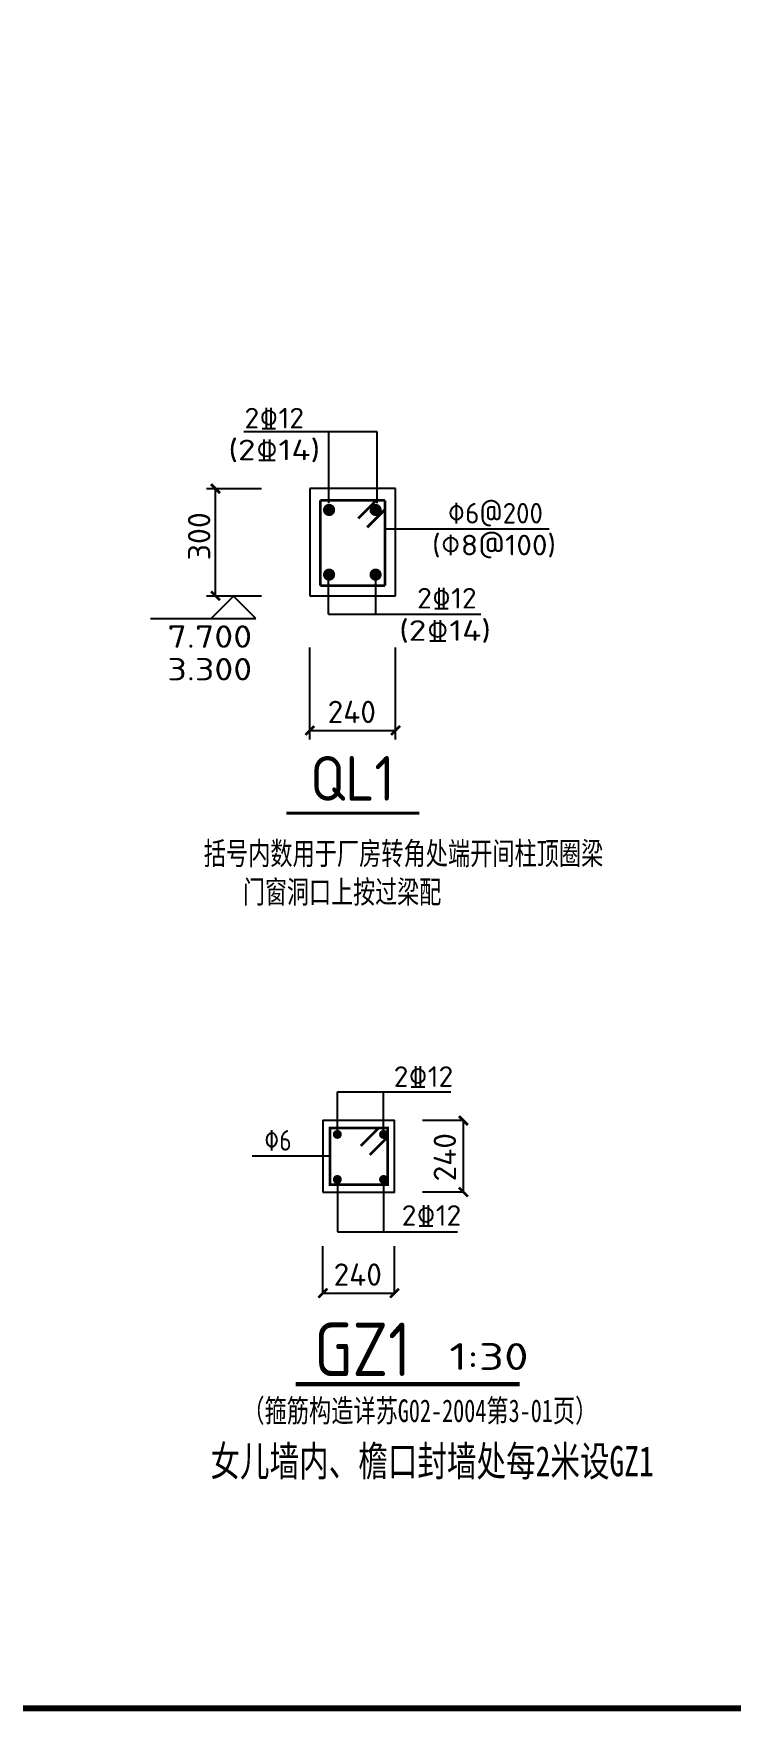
# Model space of a CAD drawing. Header units: millimetres. Extents: x 1442233 to 1526333, y -21810 to 275190.
# Drawn here: x 1492269 to 1503958, y 38540 to 66704 of the extents above; entities that cross this region are included whole.
import ezdxf
from ezdxf.enums import TextEntityAlignment as Align

# ---------------------------------------------------------------- set-up
doc = ezdxf.new("R2010")
doc.units = ezdxf.units.MM
doc.header["$LTSCALE"] = 1500
for name, color, linetype in [('1', 7, 'Continuous'), ('PUB_TITLE', 4, 'Continuous'), ('中文', 2, 'Continuous'), ('尺寸线及数字', 253, 'Continuous'), ('层0', 7, 'Continuous'), ('层12011', 1, 'Continuous'), ('层4013', 24, 'Continuous'), ('钢筋', 1, 'Continuous'), ('钢筋标注', 253, 'Continuous')]:
    doc.layers.add(name, color=color, linetype=linetype)
doc.styles.add('HZ', font='', dxfattribs={"width": 0.7, "height": 5})
doc.styles.get("Standard").update_dxf_attribs({"font": 'TSSDENG', "width": 0.75, "bigfont": 'TSSDCHN'})
doc.styles.get('HZ').set_extended_font_data('SimSun')

# ---------------------------------------------------------------- blocks, each defined once
blk = doc.blocks.new('1234')
at = {"layer": 'PUB_TITLE', "const_width": 100}
blk.add_lwpolyline([(1827734, 780394), (1908334, 780394), (1908334, 837794), (1827734, 837794)], close=True, dxfattribs=at)

msp = doc.modelspace()

# ---------------------------------------------------------------- linework, layer by layer
at = {"layer": '尺寸线及数字'}
for p, q in [((1495170, 59066), (1496093, 59066)), ((1495320, 57266), (1495320, 59066)), ((1495170, 57266), (1496093, 57266)), ((1496902, 54856), (1496902, 56398)), ((1496902, 55006), (1498342, 55006)), ((1497365, 48226), (1497365, 48938)), ((1497365, 48938), (1499270, 48938)), ((1498140, 48226), (1498140, 48938)), ((1499479, 48458), (1498793, 48458)), ((1499479, 47258), (1499479, 48458)), ((1497243, 47858), (1495933, 47858)), ((1497365, 47469), (1497365, 46589)), ((1498140, 47469), (1498140, 46589)), ((1499479, 47258), (1498793, 47258)), ((1497365, 46589), (1499380, 46589)), ((1497122, 45561), (1497122, 46349)), ((1498322, 45561), (1498322, 46349)), ((1497122, 45561), (1498322, 45561))]:
    msp.add_line(p, q, dxfattribs=at)
at = {"layer": '尺寸线及数字', "color": 7}
for p, q in [((1495624, 57258), (1495249, 56883)), ((1495999, 56883), (1495624, 57258)), ((1494229, 56883), (1495999, 56883))]:
    msp.add_line(p, q, dxfattribs=at)
at = {"layer": '尺寸线及数字', "const_width": 45}
for points in [[(1495245, 59141), (1495395, 58991)], [(1495245, 57341), (1495395, 57191)], [(1496827, 54931), (1496977, 55081)], [(1498267, 54931), (1498417, 55081)], [(1499404, 48533), (1499554, 48383)], [(1499404, 47333), (1499554, 47183)], [(1497047, 45486), (1497197, 45636)], [(1498247, 45486), (1498397, 45636)]]:
    msp.add_lwpolyline(points, dxfattribs=at)
at = {"layer": '层0'}
for p, q in [((1498032, 60018), (1495796, 60018)), ((1497222, 58823), (1497222, 60018)), ((1498032, 58823), (1498032, 60018)), ((1496902, 59066), (1496902, 57266)), ((1498342, 59066), (1496902, 59066)), ((1498342, 57266), (1498342, 59066)), ((1500916, 58383), (1498165, 58383)), ((1497216, 56958), (1497216, 57628)), ((1498011, 56958), (1498011, 57618)), ((1496902, 57266), (1498342, 57266)), ((1497216, 56958), (1499771, 56958)), ((1498342, 54856), (1498342, 56398))]:
    msp.add_line(p, q, dxfattribs=at)
at = {"layer": '层0', "const_width": 102}
for points in [[(1497277, 58708, 1), (1497175, 58708, 1), (1497277, 58708, 1)], [(1498057, 58708, 1), (1497955, 58708, 1), (1498057, 58708, 1)], [(1497277, 57622, 1), (1497175, 57622, 1), (1497277, 57622, 1)], [(1498057, 57622, 1), (1497955, 57622, 1), (1498057, 57622, 1)]]:
    msp.add_lwpolyline(points, format="xyb", dxfattribs=at)
at = {"layer": '层0', "color": 1, "const_width": 45}
msp.add_lwpolyline([(1496506, 53618), (1498738, 53618)], dxfattribs=at)
at = {"layer": '层12011', "const_width": 75}
for points in [[(1497402, 48226, 1), (1497327, 48226, 1), (1497402, 48226, 1)], [(1498177, 48226, 1), (1498102, 48226, 1), (1498177, 48226, 1)], [(1497402, 47469, 1), (1497327, 47469, 1), (1497402, 47469, 1)], [(1498177, 47469, 1), (1498102, 47469, 1), (1498177, 47469, 1)]]:
    msp.add_lwpolyline(points, format="xyb", dxfattribs=at)
at = {"layer": '层4013', "const_width": 70}
msp.add_lwpolyline([(1496666, 44032), (1500424, 44032)], dxfattribs=at)
at = {"layer": '钢筋', "const_width": 45}
for points in [[(1497079, 57439), (1497079, 58867)], [(1497079, 58867), (1498166, 58867)], [(1497079, 57439), (1497079, 58867)], [(1497716, 58567), (1498016, 58867)], [(1498016, 58867), (1498166, 58867)], [(1498166, 58867), (1498166, 57439)], [(1498166, 58867), (1498166, 58717)], [(1498166, 58717), (1497866, 58417)], [(1498166, 57439), (1497079, 57439)], [(1497342, 57439), (1497079, 57439)], [(1497757, 48031), (1498057, 48331), (1498207, 48331), (1498207, 47384), (1497243, 47384), (1497243, 48331), (1498207, 48331), (1498207, 48181), (1497907, 47881)]]:
    msp.add_lwpolyline(points, dxfattribs=at)
at = {"layer": '钢筋标注'}
msp.add_lwpolyline([(1497122, 47258), (1498322, 47258), (1498322, 48458), (1497122, 48458), (1497122, 47258)], dxfattribs=at)

# ---------------------------------------------------------------- block references
at = {"layer": '1'}
msp.add_blockref('1234', (-383001, -741804), dxfattribs=at)

# ---------------------------------------------------------------- texts
at = {"layer": '中文', "color": 1}
for s, height, width, p, p2 in [('QL1', 750, 1.116812, (1496908, 53827), (1498325, 53827)), ('GZ1', 900, 1.0174, (1496976, 44168), (1498596, 44168))]:
    msp.add_text(s, height=height, dxfattribs=dict(at, width=width)).set_placement(p, p2, align=Align.FIT)
at = {"layer": '中文', "style": 'HZ', "width": 0.685509}
msp.add_text('女儿墙内、檐口封墙处每2米设GZ1', height=505.75, dxfattribs=at).set_placement((1495235, 42488), (1502672, 42488), align=Align.FIT)
at = {"layer": '尺寸线及数字', "width": 1.039997}
for s, p, p2 in [('300', (1495233, 57860), (1495233, 58670)), ('240', (1499355, 47438), (1499355, 48248))]:
    msp.add_text(s, height=375, rotation=90, dxfattribs=at).set_placement(p, p2, align=Align.FIT)
at = {"layer": '尺寸线及数字', "color": 7, "width": 1.264554}
for s, p, p2 in [('  7.700', (1493925, 56395), (1495935, 56395)), ('  3.300', (1493925, 55847), (1495935, 55847))]:
    msp.add_text(s, height=375, dxfattribs=at).set_placement(p, p2, align=Align.FIT)
at = {"layer": '尺寸线及数字'}
for s, height, width, p, p2 in [('240', 375, 1.039997, (1497202, 55130), (1498012, 55130)), ('%%1306', 345, 1.048325, (1496137, 47953), (1496596, 47953)), ('240', 375, 1.039997, (1497302, 45685), (1498112, 45685))]:
    msp.add_text(s, height=height, dxfattribs=dict(at, width=width)).set_placement(p, p2, align=Align.FIT)
at = {"layer": '尺寸线及数字', "color": 94, "width": 1.183941}
msp.add_text('1:30', height=450, dxfattribs=at).set_placement((1499241, 44272), (1500573, 44272), align=Align.FIT)
at = {"layer": '层0', "style": 'HZ'}
for s, height, width, p, p2 in [('括号内数用于厂房转角处端开间柱顶圈梁', 379.31, 0.686469, (1495123, 52753), (1501826, 52753)), ('门窗洞口上按过梁配', 379.3, 0.681668, (1495780, 52107), (1499108, 52107)), ('（箍筋构造详苏G02-2004第3-01页）', 379.31, 0.685869, (1495772, 43398), (1501725, 43398))]:
    msp.add_text(s, height=height, dxfattribs=dict(at, width=width)).set_placement(p, p2, align=Align.FIT)
at = {"layer": '钢筋标注'}
for s, height, width, p, p2 in [('2%%13212', 345, 1.075527, (1495807, 60077), (1496806, 60077)), ('(2%%13214)', 345, 1.195797, (1495537, 59543), (1497076, 59543)), (' %%1306@200', 345, 1.039883, (1499004, 58480), (1500813, 58480)), ('(%%1308@100)', 345.02, 1.111269, (1498953, 57946), (1501032, 57946)), ('2%%13212', 345, 1.075409, (1498703, 57054), (1499701, 57054)), ('(2%%13214)', 345, 1.195565, (1498402, 56512), (1499941, 56512)), ('2%%13212', 345, 1.075527, (1498310, 49024), (1499309, 49024)), ('2%%13212', 345, 1.075662, (1498444, 46693), (1499443, 46693))]:
    msp.add_text(s, height=height, dxfattribs=dict(at, width=width)).set_placement(p, p2, align=Align.FIT)

doc.saveas('drawing.dxf')
